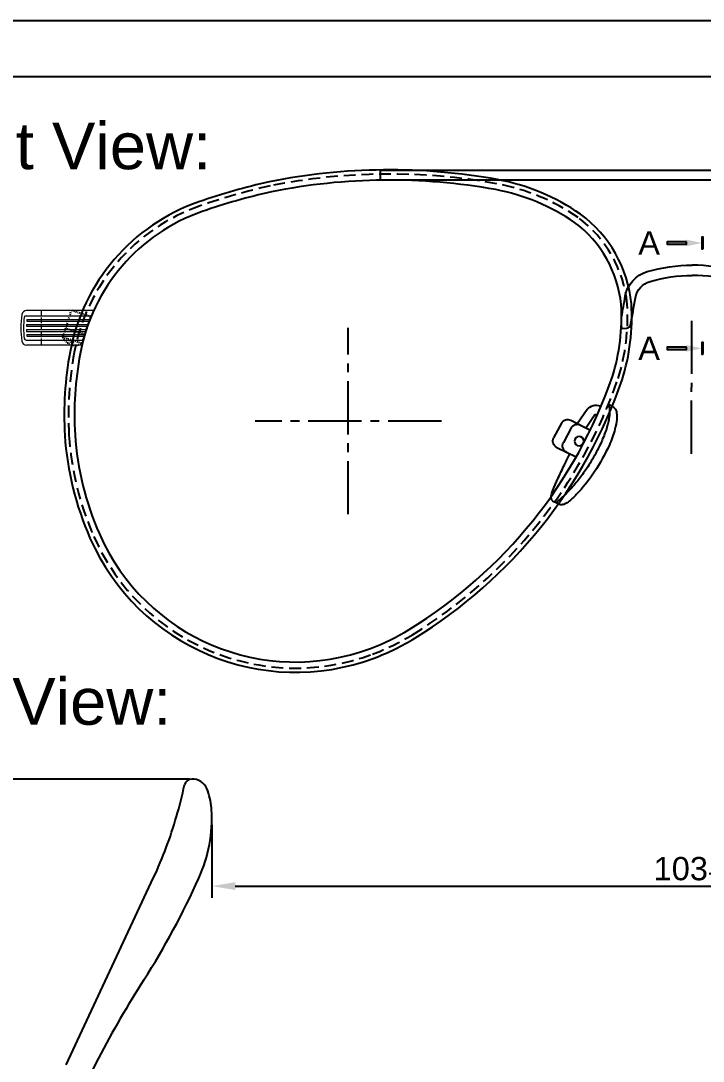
# Model space of a CAD drawing. Header units: millimetres. Extents: x 1186 to 2336, y 1181 to 1549.
# Drawn here: x 1493 to 1566.2, y 1437.2 to 1548.8 of the extents above; entities that cross this region are included whole.
import ezdxf
from ezdxf.enums import TextEntityAlignment as Align

# ---------------------------------------------------------------- set-up
doc = ezdxf.new("R2010")
doc.units = ezdxf.units.MM
for name, pattern in [('ACAD_ISO02W100', [15, 12, -3]), ('CENTER2', [28.575, 19.05, -3.175, 3.175, -3.175]), ('DASHED2', [0.375, 0.25, -0.125]), ('HIDDEN', [9.525, 6.35, -3.175]), ('HIDDEN2', [0.1875, 0.125, -0.0625])]:
    doc.linetypes.add(name, pattern=pattern)
for name, color, linetype in [('Center Line', 2, 'CENTER2'), ('Dimension', 3, 'Continuous'), ('Hidden Line', 1, 'HIDDEN2'), ('Text', 4, 'Continuous')]:
    doc.layers.add(name, color=color, linetype=linetype)
for name, color, linetype, lineweight in [('odj', 4, 'Continuous', 35), ('Section', 4, 'Continuous', 25), ('标注', 4, 'Continuous', 5)]:
    doc.layers.add(name, color=color, linetype=linetype, lineweight=lineweight)
doc.styles.get("Standard").update_dxf_attribs({"font": 'arial.ttf'})
doc.styles.add('宋体', font='SimSun.ttf')
doc.styles.add('样式 1', font='romant.shx')
doc.dimstyles.new('ISO-25$0', dxfattribs={"dimtxt": 2.5, "dimasz": 2.5, "dimexe": 0.5, "dimexo": 1, "dimgap": 1, "dimtad": 0, "dimtih": 1, "dimtoh": 1, "dimdec": 1, "dimzin": 10, "dimdsep": 46, "dimlunit": 6, "dimtxsty": '样式 1', "dimcen": 0, "dimclrd": 256, "dimclre": 256, "dimclrt": 7, "dimazin": 0, "dimtfac": 1, "dimtdec": 1, "dimtofl": 0, "dimtmove": 0, "dimatfit": 0, "dimfxl": 1, "dimtolj": 1, "dimtzin": 10, "dimarcsym": 0})
doc.dimstyles.new('Standard$0', dxfattribs={"dimtxt": 2.3, "dimasz": 2, "dimexe": 1, "dimexo": 1, "dimgap": 1, "dimtad": 0, "dimtih": 1, "dimtoh": 1, "dimdec": 1, "dimzin": 0, "dimdsep": 46, "dimtxsty": 'Standard', "dimcen": 0, "dimclrd": 4, "dimclre": 4, "dimclrt": 4, "dimadec": 1, "dimazin": 0, "dimtfac": 1, "dimtdec": 1, "dimtofl": 0, "dimtmove": 0, "dimatfit": 0, "dimfxl": 1, "dimtolj": 1, "dimtzin": 0, "dimarcsym": 0})

# ---------------------------------------------------------------- blocks, each defined once
blk = doc.blocks.new('*D265')
at = {"layer": 'Defpoints', "color": 0, "transparency": 16777216}
for p in [(1513.52, 1463.2), (1616.5, 1463.2), (1616.5, 1456)]:
    blk.add_point(p, dxfattribs=at)
at = {"layer": 'Dimension', "color": 0, "lineweight": -2, "transparency": 16777216}
for p, q in [((1513.52, 1462.58), (1513.52, 1454.75)), ((1616.5, 1462.58), (1616.5, 1454.75)), ((1516.02, 1456), (1614, 1456))]:
    blk.add_line(p, q, dxfattribs=at)
at = {"layer": 'Dimension', "color": 0, "transparency": 16777216}
for points in [[(1516.02, 1456.42), (1516.02, 1455.58), (1513.52, 1456)], [(1614, 1456.42), (1614, 1455.58), (1616.5, 1456)]]:
    blk.add_solid(points, dxfattribs=at)
at = {"layer": 'Dimension', "color": 0, "transparency": 16777216, "insert": (1565.01, 1458.86), "char_height": 2.5, "attachment_point": 5}
blk.add_mtext('103{\\H1.875;\\S 0^ -5;}', dxfattribs=at)
blk = doc.blocks.new('AETW3T3T23')
at = {"layer": 'Center Line', "color": 251, "linetype": 'DASHED2', "ltscale": 0.3, "true_color": 0x636466}
for p, q in [((-0.33, 3.28), (-0.33, 0.28)), ((1.87, 3.28), (-0.33, 3.28)), ((1.87, 0.28), (1.87, 3.28)), ((-0.33, 1.28), (1.87, 1.28)), ((-0.33, 0.28), (1.87, 0.28)), ((0.57, -0.21), (0.57, 0.03)), ((0.97, 0.03), (0.57, 0.03)), ((0.97, -0.21), (0.97, 0.03))]:
    blk.add_line(p, q, dxfattribs=at)
for start, end in [(221.1121, 262.1265), (277.8735, 318.8879)]:
    blk.add_arc((0.77, 1.24), 1.46, start, end, dxfattribs=at)
blk = doc.blocks.new('mn')
at = {"color": 7}
for p, q in [((6512.1, -4128.87), (6512.55, -4128.72)), ((6514.77, -4129.55), (6515.6, -4131.17)), ((6513.88, -4130), (6514.64, -4131.5)), ((6516.37, -4130.9), (6514.2, -4131.65)), ((6516.22, -4131.72), (6516.86, -4133.38)), ((6517.32, -4131.34), (6517.96, -4133)), ((6517.5, -4133.98), (6515.31, -4134.73)), ((6516.49, -4140.01), (6517.09, -4139.81))]:
    blk.add_line(p, q, dxfattribs=at)
blk.add_circle((6515.2, -4133.02), 0.5, dxfattribs=at)
for centre, radius, start, end in [((6513.74, -4130.13), 1.18, 29.5662, 105.1946), ((6513.74, -4130.13), 0.18, 29.5662, 109.3578), ((6516.62, -4131.61), 0.75, 21.0536, 108.9615), ((6515.52, -4131.99), 0.75, 21.0536, 108.9615), ((6517.26, -4133.27), 0.75, 288.9615, 21.0536), ((6516.16, -4133.65), 0.75, 288.9615, 21.0536), ((6516.92, -4139.34), 0.5, 288.9615, 352.0354)]:
    blk.add_arc(centre, radius, start, end, dxfattribs=at)
for points, knots in [([(6512.57, -4128.8), (6512.54, -4128.84), (6512.51, -4128.89), (6512.44, -4129.04), (6512.4, -4129.16), (6512.35, -4129.45), (6512.33, -4129.61), (6512.31, -4129.97), (6512.32, -4130.16), (6512.35, -4130.56), (6512.37, -4130.78), (6512.44, -4131.24), (6512.48, -4131.48), (6512.59, -4131.97), (6512.65, -4132.22), (6512.75, -4132.55), (6512.77, -4132.63), (6512.79, -4132.71)], [0.342327, 0.342327, 0.342327, 0.342327, 0.733059, 0.733059, 1.466118, 1.466118, 2.199177, 2.199177, 2.932236, 2.932236, 3.665693, 3.665693, 4.39915, 4.39915, 5.132608, 5.132608, 5.375972, 5.375972, 5.375972, 5.375972]), ([(6512.1, -4128.87), (6512.02, -4128.9), (6511.94, -4128.95), (6511.73, -4129.14), (6511.64, -4129.32), (6511.53, -4129.7), (6511.49, -4129.93), (6511.47, -4130.51), (6511.49, -4130.87), (6511.58, -4131.54), (6511.63, -4131.82), (6511.76, -4132.4), (6511.84, -4132.7), (6511.93, -4133)], [0, 0, 0, 0, 0.525689, 0.525689, 1.652907, 1.652907, 2.923389, 2.923389, 4.456515, 4.456515, 5.498466, 5.498466, 6.576224, 6.576224, 6.576224, 6.576224]), ([(6511.93, -4133), (6512.26, -4134.08), (6512.68, -4135.13), (6513.65, -4137.08), (6514.19, -4137.97), (6514.78, -4138.75)], [0, 0, 0, 0, 3.393519, 3.393519, 6.793295, 6.793295, 6.793295, 6.793295]), ([(6512.79, -4132.71), (6512.93, -4133.17), (6513.09, -4133.62), (6513.5, -4134.69), (6513.76, -4135.29), (6514.26, -4136.29), (6514.49, -4136.73), (6515, -4137.57), (6515.27, -4137.98), (6515.6, -4138.41), (6515.64, -4138.47), (6515.68, -4138.52)], [12.477352, 12.477352, 12.477352, 12.477352, 13.824357, 13.824357, 15.774274, 15.774274, 17.2906, 17.2906, 18.806925, 18.806925, 19.033217, 19.033217, 19.033217, 19.033217]), ([(6517, -4137.42), (6516.97, -4137.35), (6516.95, -4137.28), (6516.77, -4136.72), (6516.61, -4136.23), (6516.3, -4135.31), (6516.16, -4134.89), (6516.02, -4134.49)], [9.004309, 9.004309, 9.004309, 9.004309, 9.230601, 9.230601, 10.746927, 10.746927, 12.028994, 12.028994, 12.028994, 12.028994]), ([(6517.27, -4138.33), (6517.23, -4138.18), (6517.18, -4138.03), (6517.09, -4137.73), (6517.05, -4137.58), (6517, -4137.42)], [8.414025, 8.414025, 8.414025, 8.414025, 8.934537, 8.934537, 9.455744, 9.455744, 9.455744, 9.455744]), ([(6514.78, -4138.75), (6514.87, -4138.87), (6514.96, -4138.98), (6515.14, -4139.21), (6515.23, -4139.31), (6515.33, -4139.42)], [0, 0, 0, 0, 0.516499, 0.516499, 1.03397, 1.03397, 1.03397, 1.03397]), ([(6515.68, -4138.52), (6515.77, -4138.64), (6515.86, -4138.76), (6516.04, -4138.98), (6516.14, -4139.09), (6516.23, -4139.2), (6516.24, -4139.21), (6516.25, -4139.23), (6516.27, -4139.24), (6516.32, -4139.3), (6516.38, -4139.36), (6516.43, -4139.43), (6516.55, -4139.56), (6516.66, -4139.69), (6516.78, -4139.81)], [20.071782, 20.071782, 20.071782, 20.071782, 20.592988, 20.592988, 21.113501, 21.113501, 21.113501, 21.18052, 21.18052, 21.18052, 21.484011, 21.484011, 21.484011, 22.11914, 22.11914, 22.11914, 22.11914]), ([(6517.42, -4139.41), (6517.42, -4139.41), (6517.42, -4139.41), (6517.42, -4139.41), (6517.42, -4139.39), (6517.42, -4139.37), (6517.43, -4139.27), (6517.43, -4139.17), (6517.41, -4138.95), (6517.39, -4138.83), (6517.35, -4138.59), (6517.31, -4138.46), (6517.27, -4138.33)], [0.853482, 0.853482, 0.853482, 0.853482, 0.855432, 0.855432, 0.855432, 0.944962, 0.944962, 1.417442, 1.417442, 1.889923, 1.889923, 2.345183, 2.345183, 2.345183, 2.345183]), ([(6515.33, -4139.42), (6515.47, -4139.59), (6515.62, -4139.72), (6515.9, -4139.93), (6516.03, -4139.99), (6516.29, -4140.06), (6516.4, -4140.04), (6516.49, -4140.01)], [0, 0, 0, 0, 0.796315, 0.796315, 1.559532, 1.559532, 2.335249, 2.335249, 2.335249, 2.335249])]:
    blk.add_open_spline(points, degree=3, knots=knots, dxfattribs=at)
blk = doc.blocks.new('*D180')
at = {"layer": 'Defpoints', "color": 0, "ltscale": 1000, "transparency": 16777216}
for p in [(1480.22, 1467.49), (1511.36, 1467.49), (1565.01, 1300.41)]:
    blk.add_point(p, dxfattribs=at)
at = {"layer": 'Dimension', "color": 3, "lineweight": -2, "ltscale": 1000, "transparency": 16777216}
for p, q in [((1511.11, 1467.49), (1479.97, 1467.49)), ((1480.22, 1302.41), (1480.22, 1465.49)), ((1564.76, 1300.41), (1479.97, 1300.41))]:
    blk.add_line(p, q, dxfattribs=at)
at = {"layer": 'Dimension', "color": 3, "ltscale": 1000, "transparency": 16777216}
for points in [[(1479.89, 1465.49), (1480.55, 1465.49), (1480.22, 1467.49)], [(1479.89, 1302.41), (1480.55, 1302.41), (1480.22, 1300.41)]]:
    blk.add_solid(points, dxfattribs=at)
at = {"layer": 'Dimension', "ltscale": 1000, "transparency": 16777216, "insert": (1478.69, 1387.39), "char_height": 2.5, "attachment_point": 5, "rotation": 90}
blk.add_mtext('\\A1;167±2', dxfattribs=at)
blk = doc.blocks.new('_FILLED')
at = {"color": 0, "linetype": 'ByBlock'}
blk.add_solid([(0, 0), (-1, 0.214), (-1, -0.214)], dxfattribs=at)
blk = doc.blocks.new('ER')
at = {"layer": 'Section'}
h = blk.add_hatch(color=6, dxfattribs=at)
h.dxf.hatch_style = 1
h.paths.add_polyline_path([(973.88, -602.3), (973.88, -602.77), (977.63, -602.77), (977.63, -602.3)])
h.paths.add_polyline_path([(980.63, -603.66), (980.87, -603.66), (980.87, -601.41), (980.63, -601.41)])
at = {"layer": 'Section', "color": 6}
for points in [[(980.87, -603.66), (980.87, -601.41), (980.63, -601.41), (980.63, -603.66)], [(977.63, -602.3), (973.88, -602.3), (973.88, -602.77), (977.63, -602.77)]]:
    blk.add_lwpolyline(points, close=True, dxfattribs=at)
at = {"layer": 'Section', "color": 6, "xscale": 3.002185386386005, "yscale": 3.002185386386005, "zscale": 3.002185386386005}
blk.add_blockref('_FILLED', (980.63, -602.54), dxfattribs=at)

msp = doc.modelspace()

# ---------------------------------------------------------------- linework, layer by layer
for p, q in [((1869.51476, 1542.83599), (1460.25926, 1542.83599)), ((1497.89545, 1436.81851), (1507.26966, 1456.92158))]:
    msp.add_line(p, q)
at = {"color": 251, "linetype": 'ACAD_ISO02W100', "lineweight": 13, "ltscale": 0.05}
msp.add_line((1495.20222, 1517.74257), (1495.20222, 1514.04257), dxfattribs=at)
for points in [[(1873.5528, 1251.83599), (1873.5528, 1548.83599), (1453.55281, 1548.83599), (1453.55281, 1251.83599)], [(1531.56769, 1531.7856), (1598.46393, 1531.7856), (1598.46393, 1532.7856), (1531.56769, 1532.7856)]]:
    msp.add_lwpolyline(points, close=True)
for points in [[(1512.11943, 1529.40943, 0.269578347), (1498.29959, 1513.31854, 0.059933546), (1497.73185, 1504.35507, 0.087169269), (1500.43692, 1493.33607, 0.397536029), (1530.92312, 1480.46648, 0.048165461), (1535.2845, 1482.5923, 0.173600956), (1557.55222, 1510.31699, 0.090886085), (1558.54161, 1518.48331, 0.212049641), (1553.08834, 1528.0896, 0.104636807), (1544.19081, 1531.80417, 0.094296924), (1519.68459, 1531.56574, 0.028465345)], [(1512.48062, 1528.37042, 0.269578638), (1499.38122, 1513.11838, 0.059894322), (1498.82977, 1504.42285, 0.08712401), (1501.44372, 1493.7792, 0.397536029), (1530.53839, 1481.49701, 0.048165461), (1534.70974, 1483.5302, 0.173515185), (1556.50698, 1510.6602, 0.090446405), (1557.44489, 1518.3957, 0.211249654), (1552.44873, 1527.19448, 0.104377056), (1543.99099, 1530.72246, 0.094228667), (1519.91311, 1530.48966, 0.02841893)]]:
    msp.add_lwpolyline(points, format="xyb", close=True)
for points in [[(1557.48349, 1517.04157, 0.006709248), (1557.88738, 1519.29208, -0.289956585), (1560.23811, 1521.92631, -0.071317287), (1565.07867, 1522.61762)], [(1572.54489, 1517.01038, -0.006802485), (1572.13497, 1519.29208, 0.289956585), (1569.78423, 1521.92631, 0.073320703), (1565.07867, 1522.61762)], [(1557.51932, 1515.83872), (1558.06842, 1515.87025, 0.341084985), (1558.43763, 1516.19068, 0.008608203), (1558.97361, 1519.11335, -0.289956585), (1560.54076, 1520.8695, -0.0714253), (1565.07908, 1521.51865, -0.069694241)], [(1572.52246, 1515.83765), (1571.95473, 1515.87025, -0.341084985), (1571.58553, 1516.19068, -0.008608203), (1571.04955, 1519.11335, 0.298238949), (1569.58239, 1520.8695, 0.071969164), (1565.07908, 1521.51865, 0.069694241)], [(1557.46251, 1516.14319, -0.005240943), (1557.51932, 1515.83872)]]:
    msp.add_lwpolyline(points, format="xyb")
for centre, radius, start, end in [((1457.79859, 1478.44885), 54.04241, 343.8877525, 347.6207742), ((1511.36592, 1466.69167), 0.8, 90.6313961, 167.6207742), ((1511.37829, 1465.73194), 1.75981, 24.3731482, 90.6900313), ((1506.06026, 1463.71817), 7.44364, 5.1520811, 21.59844), ((1466.48581, 1475.9394), 45, 335, 343.8877525), ((1498.52012, 1463.20464), 15, 335, 3.8139471), ((1491.65754, 1462.74715), 21.87781, 3.8139471, 4.2976065), ((1436.615, 1490.51627), 82.6595, 327.3726428, 335.9770437), ((1599.41374, 1386.15061), 110.72, 147.3107721, 152.3464755), ((1545.62976, 1414.3322), 50, 152.3464755, 180)]:
    msp.add_arc(centre, radius, start, end)
at = {"layer": 'Center Line', "ltscale": 0.3}
for p, q in [((1528.15588, 1495.89257), (1528.15588, 1515.89257)), ((1565.0079, 1502.37725), (1565.01581, 1516.85704)), ((1538.15588, 1505.89257), (1518.15588, 1505.89257))]:
    msp.add_line(p, q, dxfattribs=at)
at = {"layer": 'Hidden Line', "linetype": 'HIDDEN', "ltscale": 0.2}
msp.add_lwpolyline([(1512.26719, 1528.98438, 0.269578463), (1498.74207, 1513.23666, 0.059917791), (1498.181, 1504.38279, 0.087151114), (1500.84879, 1493.51735, 0.397536029), (1530.76573, 1480.88806, 0.048165461), (1535.04937, 1482.97599, 0.17356645), (1557.12463, 1510.45742, 0.090711612), (1558.09295, 1518.44751, 0.211736828), (1552.82672, 1527.72339, 0.104533909), (1544.10907, 1531.36165, 0.094269312), (1519.77808, 1531.12552, 0.028446539)], format="xyb", close=True, dxfattribs=at)
at = {"layer": '标注', "color": 0, "lineweight": 13, "ltscale": 5}
for p, q in [((1493.5876, 1517.19707), (1500.59648, 1517.19707)), ((1500.83425, 1517.74257), (1493.62497, 1517.74257)), ((1493.61443, 1516.07014), (1500.18279, 1516.07014)), ((1493.62132, 1516.27014), (1500.24667, 1516.27014)), ((1493.64333, 1516.59707), (1500.35681, 1516.59707)), ((1493.66341, 1516.79707), (1500.43421, 1516.79707)), ((1493.61443, 1515.715), (1500.06936, 1515.715)), ((1493.62132, 1515.515), (1499.97985, 1515.515)), ((1493.64255, 1515.19707), (1499.88212, 1515.19707)), ((1493.66341, 1514.98806), (1499.821, 1514.98806)), ((1493.5876, 1514.58806), (1499.71086, 1514.58806)), ((1499.57491, 1514.04257), (1493.62497, 1514.04257))]:
    msp.add_line(p, q, dxfattribs=at)
for centre, radius, start, end in [((1501.66872, 1515.89257), 8.65625, 170.4727166, 189.5272834), ((1493.62497, 1517.24257), 0.5, 90, 170.4727166), ((1501.66872, 1515.89257), 8.35625, 172.2171931, 187.7828069), ((1493.5876, 1516.99707), 0.2, 90, 172.2171931), ((1501.66872, 1515.89257), 8.05625, 177.313746, 178.737021), ((1501.66872, 1515.89257), 8.05625, 173.5535972, 174.9831744), ((1493.5876, 1514.78806), 0.2, 187.7828069, 270), ((1501.66872, 1515.89257), 8.05625, 181.262979, 182.686254), ((1501.66872, 1515.89257), 8.05625, 184.9525002, 186.4464028), ((1493.62497, 1514.54257), 0.5, 189.5272834, 270)]:
    msp.add_arc(centre, radius, start, end, dxfattribs=at)

# ---------------------------------------------------------------- block references
at = {"linetype": 'Continuous', "xscale": 0.5559712353769681, "yscale": 0.5559712353769681, "zscale": 0.5559712353769681}
for p in [(1020.91529, 1859.99615), (1020.91529, 1848.69183)]:
    msp.add_blockref('ER', p, dxfattribs=at)
at = {"xscale": -1, "rotation": 352.7856242428753}
msp.add_blockref('mn', (8535.58615, 4785.84223), dxfattribs=at)
at = {"layer": 'Hidden Line', "linetype": 'HIDDEN', "ltscale": 0.05, "rotation": 342.2865716427622}
msp.add_blockref('AETW3T3T23', (1497.73371, 1514.54569), dxfattribs=at)

# ---------------------------------------------------------------- texts
at = {"layer": 'odj'}
for p in [(1560.4463, 1524.9994, 0), (1560.4463, 1513.69509, 0)]:
    msp.add_text('A', height=2.5, dxfattribs=at).set_placement(p, align=Align.MIDDLE_CENTER)
at = {"layer": 'Text', "linetype": 'ByBlock', "lineweight": 9, "char_height": 5, "width": 51.5648721, "attachment_point": 5, "style": '宋体'}
for s, insert in [('\\pxql;{\\fArial|b0|i0|c0|p34;Front View:}', (1503.90055, 1535.38057)), ('\\pxql;{\\fArial|b0|i0|c0|p34;Top View:}', (1503.90055, 1475.0614))]:
    msp.add_mtext(s, dxfattribs=dict(at, insert=insert))

# ---------------------------------------------------------------- dimensions: what is measured, and where the dimension line sits
at = {"layer": 'Dimension', "color": 40, "ltscale": 1000, "true_color": 0xf8d731}
dim = msp.add_linear_dim(base=(1480.21872, 1467.49162), p1=(1565.0079, 1300.41068), p2=(1511.3571, 1467.49162), angle=90, dimstyle='Standard$0', override={"dimtxt": 2.5, "dimexe": 0.25, "dimexo": 0.25, "dimgap": 0.25, "dimtad": 1, "dimtih": 0, "dimtoh": 0, "dimdec": 0, "dimclrd": 3, "dimclre": 3, "dimclrt": 256, "dimadec": 0, "dimtol": 1, "dimtp": 2, "dimtm": 2, "dimtdec": 0, "dimatfit": 3, "dimfxl": 1.25, "dimarcsym": 2}, dxfattribs=at)
dim.commit()
dim.dimension.update_dxf_attribs({"geometry": '*D180', "text_midpoint": (1480.21872, 1387.39361), "dimtype": 160})
at = {"layer": 'Dimension'}
dim = msp.add_linear_dim(base=(1616.49568, 1456.00139), p1=(1513.52012, 1463.20464), p2=(1616.49568, 1463.20464), dimstyle='ISO-25$0', override={"dimexe": 1.25, "dimexo": 0.625, "dimgap": 0.625, "dimtad": 1, "dimtih": 0, "dimtoh": 0, "dimdec": 0, "dimzin": 8, "dimlunit": 2, "dimtxsty": 'Standard', "dimcen": 2.5, "dimclrd": 0, "dimclre": 0, "dimclrt": 0, "dimadec": 0, "dimtol": 1, "dimtm": 5, "dimtfac": 0.75, "dimtdec": 2, "dimtofl": 1, "dimatfit": 3, "dimtolj": 0, "dimtzin": 8}, dxfattribs=at)
dim.commit()
dim.dimension.update_dxf_attribs({"geometry": '*D265', "text_midpoint": (1565.0079, 1458.85908)})

doc.saveas('drawing.dxf')
